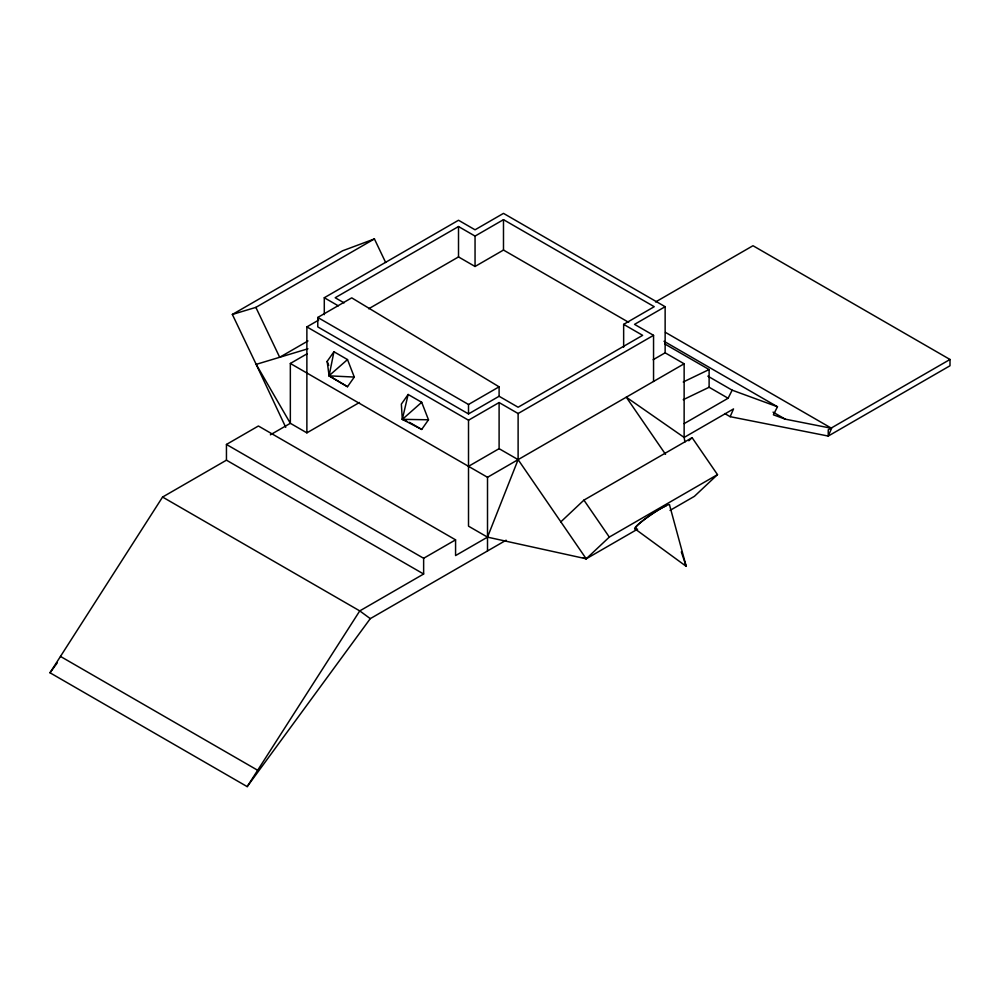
<?xml version="1.0" encoding="UTF-8"?>
<svg xmlns="http://www.w3.org/2000/svg" width="1000" height="1000" viewBox="0 0 1000 1000"><rect width="100%" height="100%" fill="white"/><g stroke="black" fill="none" stroke-linecap="round" stroke-linejoin="round"><path stroke-width="1.5" d="M329.125 375.65L333.938 351.75L347.5 359.575L354.288 377.062L347.5 386.712L329.125 375.863L327.15 361.4L333.938 351.75M408.137 394.475L402.312 419.35L421.7 429.438L428.488 419.787L421.7 402.3L408.137 394.475L401.35 404.125L402.312 419.35L406.688 421.037M724.75 413.562L730.15 416.675L733.525 408.925L684.137 437.438L626.287 397.188L665.525 454.312M684.137 423.625L728.112 398.237L732.163 390.175L777.463 406.763L773.413 414.825L785.2 419.137L831.612 428.312L828.238 436.062L730.15 416.675M506.138 540.2L370.288 618.638L247.188 786.625L50 672.775L162.575 497.05L226.45 460.175L423.638 574.012L423.638 558.288L226.45 444.45L226.45 460.175M247.188 786.625L359.762 610.9L423.638 574.012M50 672.775L57.35 662.75M560.837 521.85L583.925 500.125L692.113 437.675L717.487 474.625L694.4 496.337L670.05 510.4M688.812 440.775L692.113 437.675M385.662 262.5L374.412 238.925L342.663 250.763L232.362 314.45L256.188 364.363L290.338 423.3L306.875 432.85L306.875 326.9L468.512 420.213L468.512 526.163L487.512 537.137L586.213 558.8L609.312 537.087L717.487 474.625M329.075 375.725L347.5 359.575M421.7 402.3L402.388 419.338L428.488 419.787M232.362 314.45L255.863 307.375L374.412 238.925M324.288 314.65L324.288 297.738L458.512 220.25L475.05 229.8L503.488 213.375L665.138 306.7L665.138 352.812L684.137 363.787L684.137 437.438L684.925 441.975M623.65 347.15L623.65 324.363L654.237 306.7L503.488 219.662L475.05 236.088L458.512 226.537L335.188 297.738L344.1 302.875M317.775 317.462L351.725 297.85L499.1 386.825L499.1 396.262L468.512 413.925L317.775 326.9L317.775 317.462L468.512 404.487L499.1 386.825M306.875 326.9L318.625 320.112M307.975 340.95L279.688 357.287L255.863 307.375M368.7 308.775L458.512 256.925L475.05 266.475L503.488 250.05L628.663 322.325M270.375 434.825L290.338 423.3L290.338 363.462L307.312 353.663M226.45 444.45L258.4 426L455.575 539.85L455.575 555.575L487.512 537.137L518.112 459.637L518.112 413.525L653.55 335.337L653.55 381.45M306.875 432.85L359.45 402.488M655.575 301.962L752.987 245.725L950 359.475L950 365.763L828.238 436.062L828.238 429.775L950 359.475M468.512 420.213L499.1 402.55L518.112 413.525M665.138 306.7L634.538 324.363L653.55 335.337M468.512 466.337L499.1 448.675L518.112 459.637L586.213 558.8L637.6 529.138M653.162 359.725L665.138 352.812M290.338 363.462L487.512 477.3L684.137 363.787M423.638 558.288L455.575 539.85M683.225 382L709.112 369.55L709.112 387.262L728.112 398.237M683.225 399.712L709.112 387.262M307.938 348.775L256.188 364.363L285.738 427.325M329.288 375.85L354.288 377.062M583.312 557.712L586.213 558.8M665.487 332.4L830.263 427.537M664.013 341.262L777.463 406.763M664.663 343.888L709.112 369.55M623.65 324.363L642.65 335.337L518.112 407.238L499.1 396.262M773.05 412.125L785.2 419.137M707.85 376.138L732.163 390.175M324.288 297.738L338.288 305.825M409.375 422.312L421.7 429.438M162.575 497.05L359.762 610.9L370.288 618.638M60.475 656.425L257.663 770.263M329.225 375.913L347.5 386.712M634.975 528.862L686.2 566.325L669.587 505.163A21.163 2.325 -34.5 0 0 648.775 516.25A21.163 2.325 -34.5 0 0 636.425 528.575M583.925 500.125L609.312 537.087M327.15 361.4L328.713 365.438M681.312 551.875L686.2 566.325M503.488 219.662L503.488 250.05M499.1 402.55L499.1 448.675M487.512 477.3L487.512 550.95M475.05 236.088L475.05 266.475M468.512 404.487L468.512 413.925M458.512 226.537L458.512 256.925M635.938 527.337A19.262 2.112 -34.5 0 1 648.4 516.538A19.262 2.112 -34.5 0 1 665.975 506"/></g></svg>
